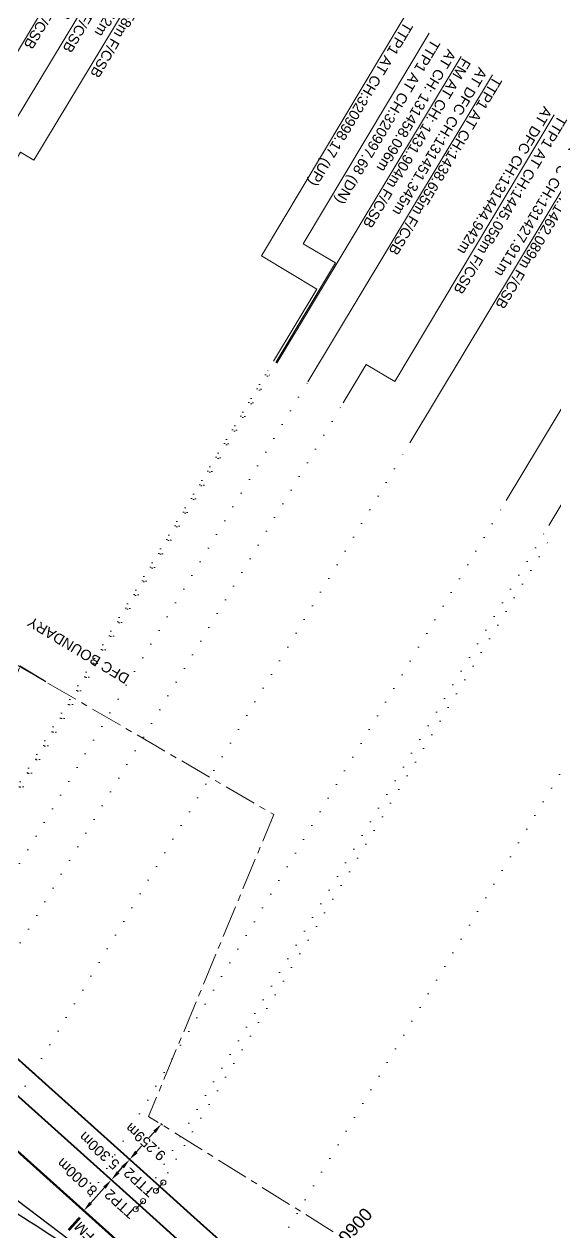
# Model space of a CAD drawing. Header units: metres. Extents: x 560405 to 1249476, y 3385111 to 6787087.
# Drawn here: x 627611.8 to 627714.6, y 3391728.3 to 3391962.5 of the extents above; entities that cross this region are included whole.
import ezdxf

# ---------------------------------------------------------------- set-up
doc = ezdxf.new("R2010")
doc.units = ezdxf.units.M
doc.header["$MEASUREMENT"] = 0
doc.header["$PDSIZE"] = 0.05
doc.linetypes.add('ACAD_ISO07W100', pattern=[3, 0, -3])
doc.linetypes.add('CENTER', pattern=[2, 1.25, -0.25, 0.25, -0.25])
doc.layers.get('Defpoints').update_dxf_attribs({"color": 5, "lineweight": 0})
for name, color, linetype, lineweight in [('Chainage', 7, 'Continuous', 0), ('DOTED LINE', 7, 'ACAD_ISO07W100', 18), ('Existing Railway Boundary', 7, 'CENTER', 0), ('Horiz Curve', 7, 'Continuous', 0), ("NEW MANDI GOBINDPUR CROSSING STN. SRJ's", 10, 'Continuous', 0), ('NEW MANDI GOBINDPUR LOOP LINES', 1, 'Continuous', 0), ('PROPOSED DFCC TRACK', 1, 'Continuous', 0), ('Proposed TPTC Chainages', 10, 'Continuous', 0)]:
    doc.layers.add(name, color=color, linetype=linetype, lineweight=lineweight)
for name, color, linetype in [('Cut & Conn curves dn', 192, 'Continuous'), ('Cut & Conn curves up', 192, 'Continuous'), ('cut conn grades dn', 192, 'Continuous'), ('cut conn grades up', 192, 'Continuous'), ('Dimension', 10, 'Continuous'), ('OP-3 CH UP', 7, 'Continuous')]:
    doc.layers.add(name, color=color, linetype=linetype)
doc.styles.add('ARIAL', font='arial.ttf')
doc.styles.get("Standard").update_dxf_attribs({"font": 'arial.ttf'})
doc.styles.add('Style-Arial', font='arial.ttf')
doc.dimstyles.get("Standard").update_dxf_attribs({"dimtxt": 2.5, "dimasz": 2.5, "dimexe": 0.18, "dimexo": 0.0625, "dimgap": 0.09, "dimtad": 0, "dimtih": 1, "dimtoh": 1, "dimdec": 3, "dimzin": 0, "dimdsep": 46, "dimtxsty": 'Standard', "dimcen": 0.09, "dimaunit": 1, "dimadec": 4, "dimazin": 0, "dimtfac": 1, "dimtdec": 3, "dimtofl": 0, "dimtmove": 0, "dimatfit": 3, "dimfxl": 1, "dimtolj": 1, "dimtzin": 0, "dimarcsym": 0})

# ---------------------------------------------------------------- blocks, each defined once
blk = doc.blocks.new('*D19')
at = {"layer": 'Defpoints', "color": 0, "lineweight": 9, "transparency": 16777216}
for p in [(627638.63, 3391748.96), (627632.18, 3391742.31), (627632.44, 3391742.07)]:
    blk.add_point(p, dxfattribs=at)
at = {"layer": 'Dimension', "color": 0, "lineweight": -2, "transparency": 16777216}
for p, q in [((627638.58, 3391749.01), (627638.24, 3391749.32)), ((627637.03, 3391747.71), (627636.02, 3391746.58)), ((627633.52, 3391743.8), (627634.53, 3391744.92)), ((627632.4, 3391742.12), (627632.05, 3391742.43))]:
    blk.add_line(p, q, dxfattribs=at)
at = {"layer": 'Dimension', "color": 0, "lineweight": 9, "transparency": 16777216}
for points in [[(627636.79, 3391747.93), (627637.28, 3391747.49), (627638.37, 3391749.2)], [(627633.27, 3391744.02), (627633.77, 3391743.57), (627632.18, 3391742.31)]]:
    blk.add_solid(points, dxfattribs=at)
at = {"layer": 'Dimension', "color": 0, "lineweight": 0, "transparency": 16777216, "insert": (627635.28, 3391745.75), "char_height": 2, "attachment_point": 5, "rotation": 138}
blk.add_mtext('\\A1;9.259m', dxfattribs=at)
blk = doc.blocks.new('*D20')
at = {"layer": 'Defpoints', "color": 0, "lineweight": 9, "transparency": 16777216}
for p in [(627632.19, 3391742.3), (627632.44, 3391742.07), (627628.9, 3391738.13)]:
    blk.add_point(p, dxfattribs=at)
at = {"layer": 'Dimension', "color": 0, "lineweight": -2, "transparency": 16777216}
for p, q in [((627632.4, 3391742.12), (627632.05, 3391742.42)), ((627629.98, 3391739.85), (627630.85, 3391740.82)), ((627628.86, 3391738.17), (627628.51, 3391738.48))]:
    blk.add_line(p, q, dxfattribs=at)
at = {"layer": 'Dimension', "color": 0, "lineweight": 9, "transparency": 16777216}
for points in [[(627630.6, 3391741.04), (627631.1, 3391740.59), (627632.19, 3391742.3)], [(627629.73, 3391740.07), (627630.23, 3391739.63), (627628.65, 3391738.36)]]:
    blk.add_solid(points, dxfattribs=at)
at = {"layer": 'Dimension', "color": 0, "lineweight": 0, "transparency": 16777216, "insert": (627626.3, 3391744.04), "char_height": 2, "attachment_point": 5, "rotation": 138}
blk.add_mtext('\\A1;5.300m', dxfattribs=at)
blk = doc.blocks.new('*D62')
at = {"layer": 'Defpoints', "color": 0, "lineweight": 9, "transparency": 16777216}
for p in [(627628.9, 3391738.13), (627623.31, 3391732.4), (627623.56, 3391732.18)]:
    blk.add_point(p, dxfattribs=at)
at = {"layer": 'Dimension', "color": 0, "lineweight": -2, "transparency": 16777216}
for p, q in [((627628.86, 3391738.17), (627628.52, 3391738.48)), ((627627.32, 3391736.87), (627624.64, 3391733.89)), ((627623.51, 3391732.22), (627623.17, 3391732.52))]:
    blk.add_line(p, q, dxfattribs=at)
at = {"layer": 'Dimension', "color": 0, "lineweight": 9, "transparency": 16777216}
for points in [[(627627.07, 3391737.09), (627627.56, 3391736.64), (627628.65, 3391738.36)], [(627624.4, 3391734.11), (627624.89, 3391733.67), (627623.31, 3391732.4)]]:
    blk.add_solid(points, dxfattribs=at)
at = {"layer": 'Dimension', "color": 0, "lineweight": 0, "transparency": 16777216, "insert": (627622.02, 3391738.94), "char_height": 2, "attachment_point": 5, "rotation": 138}
blk.add_mtext('\\A1;8.000m', dxfattribs=at)
blk = doc.blocks.new('*D95')
at = {"layer": 'Defpoints', "color": 0, "lineweight": 9, "transparency": 16777216}
for p in [(627611.04, 3391837.94), (627616.02, 3391834.93), (627582.68, 3391779.63)]:
    blk.add_point(p, dxfattribs=at)
at = {"layer": 'Dimension', "color": 0, "lineweight": -2, "transparency": 16777216}
for p, q in [((627610.01, 3391836.22), (627597.96, 3391816.23)), ((627615.97, 3391834.97), (627610.89, 3391838.03)), ((627578.74, 3391784.34), (627596.81, 3391814.33)), ((627582.63, 3391779.66), (627577.55, 3391782.72))]:
    blk.add_line(p, q, dxfattribs=at)
at = {"layer": 'Dimension', "color": 0, "lineweight": 9, "transparency": 16777216}
for points in [[(627609.73, 3391836.39), (627610.3, 3391836.05), (627611.04, 3391837.94)], [(627578.45, 3391784.51), (627579.02, 3391784.17), (627577.7, 3391782.63)]]:
    blk.add_solid(points, dxfattribs=at)
at = {"layer": 'Dimension', "color": 0, "lineweight": 0, "transparency": 16777216, "insert": (627597.39, 3391815.28), "char_height": 2, "attachment_point": 5, "rotation": 150}
blk.add_mtext('\\A1;64.578m', dxfattribs=at)

msp = doc.modelspace()

# ---------------------------------------------------------------- linework, layer by layer
at = {"layer": 'Cut & Conn curves dn', "color": 190, "lineweight": 13}
msp.add_line((627637.3188, 3391736.2715), (627638.7358, 3391737.8498), dxfattribs=at)
for centre in [(627638.7358, 3391737.8498), (627637.3188, 3391736.2715)]:
    msp.add_circle(centre, 0.5, dxfattribs=at)
at = {"layer": 'Cut & Conn curves up', "color": 190, "lineweight": 13}
msp.add_line((627633.3881, 3391732.6779), (627634.8051, 3391734.2562), dxfattribs=at)
for centre in [(627633.3881, 3391732.6779), (627634.8051, 3391734.2562)]:
    msp.add_circle(centre, 0.5, dxfattribs=at)
at = {"layer": 'cut conn grades dn', "color": 1, "linetype": 'Continuous', "lineweight": 0, "flags": 128}
for points in [[(627632.5072, 3391993.8761), (627596.998, 3391934.8863)], [(627696.509, 3391956.2426), (627660.714, 3391896.7781)], [(627722.3596, 3391940.8261), (627686.5559, 3391881.3222)], [(627740.9603, 3391929.4887), (627705.2396, 3391870.1476)]]:
    msp.add_lwpolyline(points, dxfattribs=at)
at = {"layer": 'cut conn grades dn', "color": 190, "linetype": 'Continuous', "lineweight": 0, "flags": 128}
for points in [[(627660.1132, 3391897.1374), (627668.4871, 3391911.1422), (627657.7455, 3391917.5649), (627685.3574, 3391963.7442)], [(627660.5596, 3391896.8705), (627672.1133, 3391916.1934), (627665.8744, 3391919.9239), (627690.3065, 3391960.7851)], [(627747.652, 3391926.7285), (627721.1604, 3391882.5428), (627723.1138, 3391881.3748), (627713.4797, 3391865.2668)]]:
    msp.add_lwpolyline(points, dxfattribs=at)
at = {"layer": 'DOTED LINE', "color": 1, "linetype": 'ACAD_ISO07W100', "lineweight": 18}
for p, q in [((627576.562, 3391756.0388), (627660.714, 3391896.7781)), ((627583.828, 3391754.4699), (627666.7571, 3391893.1638)), ((627595.0895, 3391757.7259), (627673.618, 3391889.0603)), ((627600.8265, 3391737.945), (627686.5559, 3391881.3222)), ((627621.3897, 3391729.9134), (627705.2396, 3391870.1476)), ((627648.754, 3391705.2697), (627736.2494, 3391851.6007))]:
    msp.add_line(p, q, dxfattribs=at)
at = {"layer": 'DOTED LINE', "color": 190, "linetype": 'ACAD_ISO07W100', "lineweight": 18}
for p, q in [((627586.9969, 3391775.754), (627660.1132, 3391897.1374)), ((627590.1623, 3391780.0347), (627660.5596, 3391896.8705)), ((627634.0966, 3391733.467), (627713.4797, 3391865.2668)), ((627638.0273, 3391737.0606), (627714.763, 3391864.4972))]:
    msp.add_line(p, q, dxfattribs=at)
msp.add_lwpolyline([(627590.1623, 3391780.0347), (627660.1132, 3391897.1374)], dxfattribs=at)
at = {"layer": 'Existing Railway Boundary', "color": 6, "lineweight": 20, "ltscale": 5, "flags": 128}
msp.add_lwpolyline([(627892.3746, 3391590.8464), (627853.8026, 3391614.8633), (627807.8709, 3391643.3648), (627763.2098, 3391671.1424), (627729.391, 3391692.3162), (627635.8822, 3391750.6784), (627660.1446, 3391809.2203), (627519.5568, 3391891.152), (627476.8389, 3391915.865), (627434.3844, 3391942.69), (627307.5279, 3392026.3119), (627306.7829, 3392026.5061), (627267.353, 3392052.7992), (627223.9736, 3392078.9893), (627097.3461, 3392148.2433), (627064.2509, 3392171.6214), (627020.7361, 3392194.4307), (626980.8782, 3392219.8528), (626937.972, 3392245.713), (626894.59, 3392272.359), (626851.325, 3392298.078), (626765.656, 3392350.035), (626720.72, 3392377.008), (626678.274, 3392402.82), (626638.354, 3392427.704), (626595.176, 3392453.388), (626546.2585, 3392482.4138), (626502.9741, 3392507.8519), (626457.1589, 3392535.47), (626370.2027, 3392585.4762), (626329.4837, 3392607.8197), (626276.63, 3392641.1068), (626248.5163, 3392659.2277), (626219.5479, 3392680.9715), (626152.643, 3392718.511), (626109.5867, 3392744.8943), (626057.9239, 3392775.41), (626021.0374, 3392796.8242), (625904.8086, 3392858.5418), (625861.3055, 3392884.0038), (625818.1177, 3392909.4437), (625699.839, 3392978.326), (625656.064, 3393004.068), (625614.356, 3393028.385), (625543.556, 3393070.031), (625500.6769, 3393095.2405), (625461.769, 3393118.43), (625418.978, 3393143.909), (625375.919, 3393169.091), (625289.4128, 3393220.1398), (625283.3377, 3393209.9857), (625180.1642, 3393272.0512), (624950.6342, 3393412.922), (624924.3694, 3393369.1236), (624924.3694, 3393369.1236)], dxfattribs=at)
at = {"layer": 'Horiz Curve', "color": 190, "lineweight": 40}
for p, q in [((627638.0273, 3391737.0606), (627590.1623, 3391780.0347)), ((627634.0966, 3391733.467), (627586.9969, 3391775.754))]:
    msp.add_line(p, q, dxfattribs=at)
at = {"layer": 'Horiz Curve', "color": 190, "lineweight": 40, "flags": 128}
for points in [[(627705.5078, 3391677.5131), (627698.6729, 3391683.3684), (627691.8652, 3391689.2553), (627685.0819, 3391695.1702), (627678.3199, 3391701.1095), (627671.5762, 3391707.0696), (627664.8479, 3391713.047), (627658.132, 3391719.0383), (627651.4253, 3391725.04), (627644.7248, 3391731.0486), (627638.0273, 3391737.0606)], [(627701.5771, 3391673.9195), (627694.7422, 3391679.7748), (627687.9345, 3391685.6617), (627681.1512, 3391691.5766), (627674.3891, 3391697.5158), (627667.6455, 3391703.476), (627660.9172, 3391709.4534), (627654.2013, 3391715.4447), (627647.4946, 3391721.4464), (627640.7941, 3391727.455), (627634.0966, 3391733.467)]]:
    msp.add_lwpolyline(points, dxfattribs=at)
at = {"layer": "NEW MANDI GOBINDPUR CROSSING STN. SRJ's", "color": 1, "linetype": 'Continuous', "lineweight": 13, "const_width": 0.5, "flags": 128}
msp.add_lwpolyline([(627622.5591, 3391731.0667), (627620.3797, 3391728.6393)], dxfattribs=at)
at = {"layer": 'NEW MANDI GOBINDPUR LOOP LINES', "color": 1, "linetype": 'Continuous', "lineweight": 25}
for points in [[(627696.5426, 3391666.6507, 0.02176958), (627659.2308, 3391697.3305), (627583.9077, 3391754.4095, 0.01124386), (627520.1325, 3391800.5175, 0.01124386)], [(627500.6901, 3391788.3387), (627516.3962, 3391781.8183, -0.04298362), (627600.9062, 3391737.8846), (627609.0887, 3391732.6936, -0.02177716), (627648.8337, 3391705.2093)]]:
    msp.add_lwpolyline(points, format="xyb", dxfattribs=at)
at = {"layer": 'OP-3 CH UP', "color": 40, "lineweight": 9, "true_color": 0xf8d731}
for radius in [8763.3902, 8182.5236, 7294.1209]:
    msp.add_circle((624059.7714, 3393874.4188), radius, dxfattribs=at)
at = {"layer": 'PROPOSED DFCC TRACK', "color": 1, "linetype": 'Continuous', "lineweight": 50}
msp.add_lwpolyline([(627703.0206, 3391660.8346), (627595.1692, 3391757.6655)], dxfattribs=at)
at = {"layer": 'Proposed TPTC Chainages', "color": 1, "lineweight": 0}
for p, q in [((627683.611, 3391893.1881), (627714.5347, 3391944.9062)), ((627678.09, 3391896.4893), (627683.611, 3391893.1881))]:
    msp.add_line(p, q, dxfattribs=at)
at = {"layer": 'Proposed TPTC Chainages', "color": 1, "lineweight": 0, "flags": 128}
for points in [[(627638.3559, 3391990.8616), (627607.6175, 3391939.7973)], [(627644.7153, 3391987.7306), (627613.6501, 3391936.1235), (627611.0515, 3391937.6889), (627606.0879, 3391929.4497)], [(627702.5898, 3391952.691), (627666.7571, 3391893.1638)], [(627678.09, 3391896.4893), (627673.618, 3391889.0603)]]:
    msp.add_lwpolyline(points, dxfattribs=at)

# ---------------------------------------------------------------- texts
at = {"layer": 'Chainage', "color": 190, "lineweight": 0, "insert": (627669.8601, 3391724.5199), "char_height": 2.5, "attachment_point": 1, "rotation": 48.28455, "line_spacing_factor": 0.672, "style": 'Style-Arial'}
msp.add_mtext('320900', dxfattribs=at)
at = {"layer": 'cut conn grades dn', "color": 190, "linetype": 'Continuous', "lineweight": 0, "char_height": 2, "attachment_point": 4, "rotation": 239, "line_spacing_factor": 0.6, "style": 'ARIAL'}
for s, insert in [('TTP1 AT CH:{\\fArial|b0|i0|c0|p39;320998.17} (UP) ', (627686.1146, 3391962.7587)), ('TTP1 AT CH:{\\fArial|b0|i0|c0|p39;320997.68 }(DN) ', (627691.4004, 3391959.4136))]:
    msp.add_mtext(s, dxfattribs=dict(at, insert=insert))
at = {"layer": 'cut conn grades up', "color": 190, "lineweight": 13, "char_height": 2, "attachment_point": 9, "rotation": 138.091005, "line_spacing_factor": 0.84, "style": 'ARIAL'}
for insert in [(627632.1818, 3391740.9375), (627628.4602, 3391736.746)]:
    msp.add_mtext('TTP2', dxfattribs=dict(at, insert=insert))
at = {"layer": 'Existing Railway Boundary', "color": 6, "linetype": 'Continuous', "ltscale": 5}
msp.add_text('DFC BOUNDARY', height=2, rotation=149, dxfattribs=at).set_placement((627632.3628, 3391836.182))
at = {"layer": "NEW MANDI GOBINDPUR CROSSING STN. SRJ's", "color": 1, "linetype": 'Continuous', "lineweight": 13, "char_height": 2, "attachment_point": 4, "rotation": 239.020766, "line_spacing_factor": 0.648, "style": 'ARIAL'}
for s, insert, width in [('\\pxsm1;TRAP AT CH: 1356.957m F/CSB \\PAT DFC CH: 131533.043m ', (627632.1718, 3391994.0738), 51.058005), ('\\pxsm1;FM AT CH: 1431.904m F/CSB \\PAT CH: 131458.096m ', (627696.1735, 3391956.4401), 49.513162)]:
    msp.add_mtext(s, dxfattribs=dict(at, insert=insert, width=width))
at = {"layer": "NEW MANDI GOBINDPUR CROSSING STN. SRJ's", "color": 1, "linetype": 'Continuous', "lineweight": 13, "insert": (627624.8377, 3391726.9251), "char_height": 2, "attachment_point": 4, "rotation": 135.155842, "line_spacing_factor": 0.60036, "style": 'ARIAL'}
msp.add_mtext('FM', dxfattribs=at)
at = {"layer": 'Proposed TPTC Chainages', "color": 1, "lineweight": 0, "char_height": 2, "attachment_point": 4, "line_spacing_factor": 0.6, "style": 'ARIAL'}
for s, insert, rotation in [('\\pxsm1;TP2 AT CH:1369.841m F/CSB\\PAT DFC CH:131520.159m', (627637.8926, 3391990.8242), 239.40627), ('\\pxsm1;CTP1 AT CH:1365.058m F/CSB\\PAT DFC CH:131524.942m', (627644.252, 3391987.6932), 239.40627), ('\\pxsm1;TTP1 AT CH:1438.655m F/CSB\\PAT DFC CH:131451.345m', (627702.2126, 3391952.915), 239), ('\\pxsm1;TTP1 AT CH:1445.058m F/CSB\\PAT DFC CH:131444.942m', (627714.8032, 3391945.3552), 239), ('\\pxsm1;TP1 AT CH:1462.089m F/CSB\\PAT DFC CH:131427.911m', (627722.0255, 3391941.0259), 239)]:
    msp.add_mtext(s, dxfattribs=dict(at, insert=insert, rotation=rotation))

# ---------------------------------------------------------------- dimensions: what is measured, and where the dimension line sits
at = {"layer": 'Dimension', "color": 6, "lineweight": 0}
dim = msp.add_linear_dim(base=(627611.0436, 3391837.9351), p1=(627582.6804, 3391779.6287), p2=(627616.0204, 3391834.935), angle=58.917345, dimstyle='Standard', override={"dimtxt": 2, "dimasz": 2, "dimpost": 'm'}, dxfattribs=at)
dim.commit()
dim.dimension.update_dxf_attribs({"geometry": '*D95', "text_midpoint": (627597.3884, 3391815.2831), "dimtype": 161, "text_rotation": 150})
at = {"layer": 'Dimension', "color": 10, "lineweight": 0}
for base, p1, p2, angle, override, picture, middle in [((627632.1839, 3391742.3069), (627638.6281, 3391748.9645), (627632.4424, 3391742.0749), 228.081949, {"dimtxt": 2, "dimasz": 2, "dimdec": 3, "dimpost": 'm'}, '*D19', (627635.2758, 3391745.7506)), ((627632.1864, 3391742.3047), (627628.9016, 3391738.1311), (627632.4424, 3391742.0749), 48.081949, {"dimtxt": 2, "dimasz": 2, "dimpost": 'm', "dimtmove": 2}, '*D20', (627626.3043, 3391744.0423)), ((627623.3074, 3391732.4025), (627628.9016, 3391738.1311), (627623.5571, 3391732.1783), 228.081949, {"dimtxt": 2, "dimasz": 2, "dimpost": 'm', "dimtmove": 2}, '*D62', (627622.0209, 3391738.9449))]:
    dim = msp.add_linear_dim(base=base, p1=p1, p2=p2, angle=angle, dimstyle='Standard', override=override, dxfattribs=at)
    dim.commit()
    dim.dimension.update_dxf_attribs({"geometry": picture, "text_midpoint": middle, "dimtype": 161, "text_rotation": 138})

doc.saveas('drawing.dxf')
